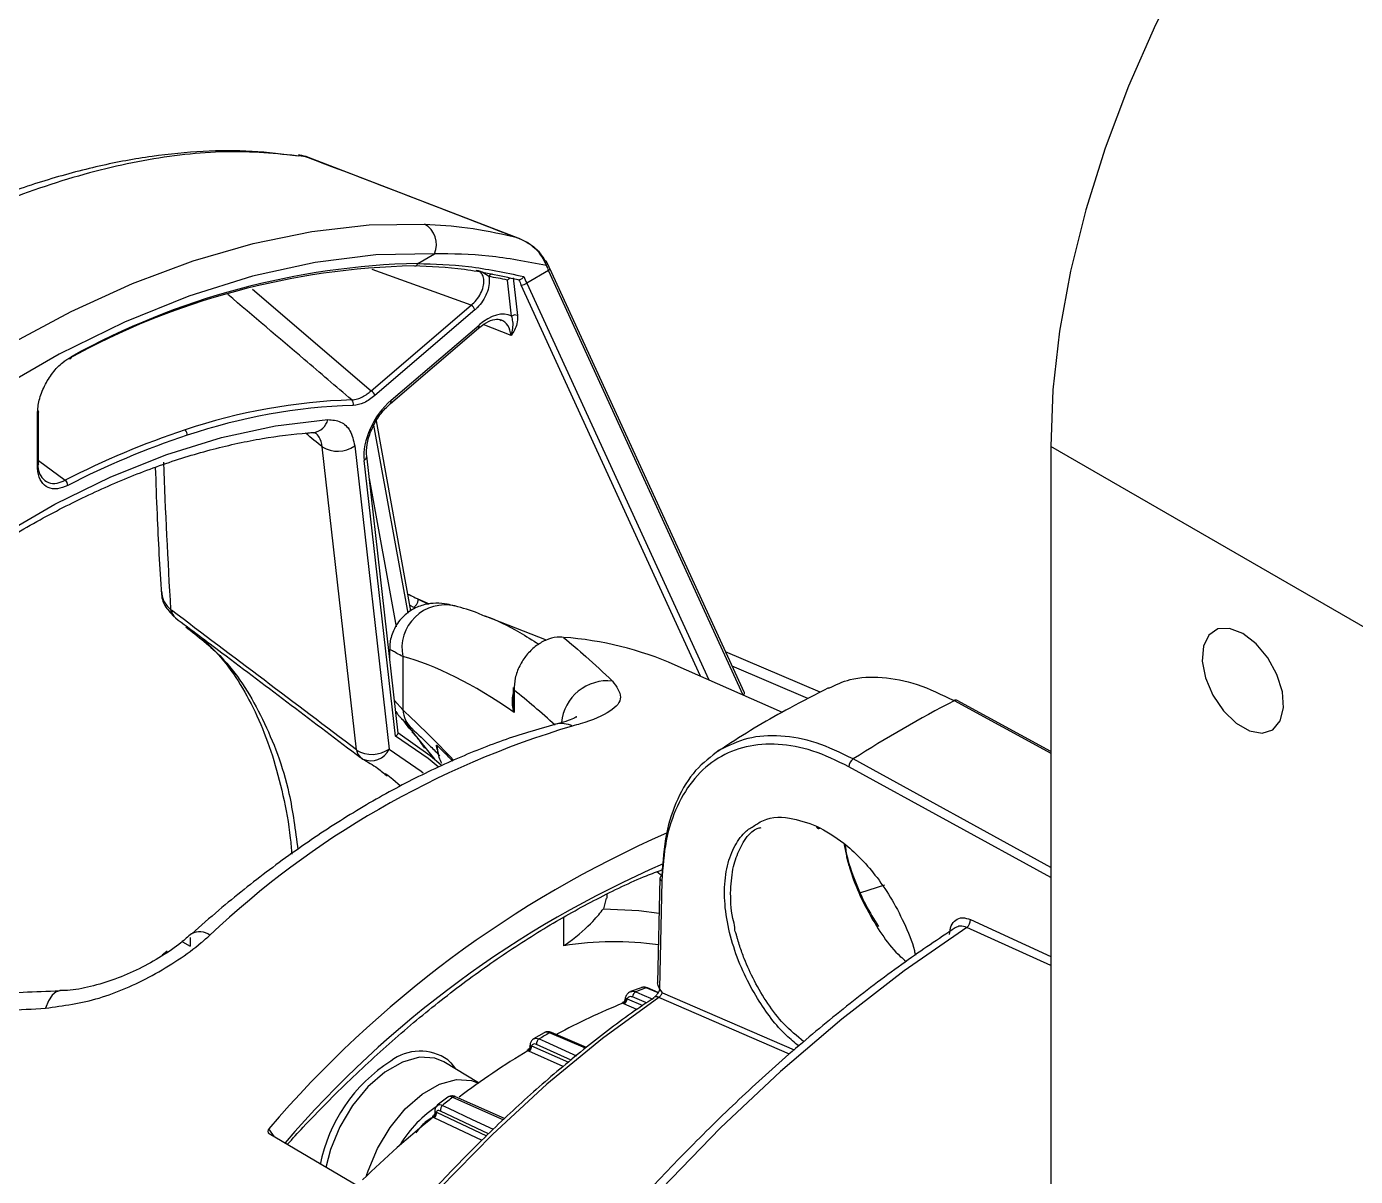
# Model space of a CAD drawing. Extents: x 7 to 113, y 1 to 87.
# Drawn here: x 11.957 to 15.013, y 72.787 to 75.433 of the extents above; entities that cross this region are included whole.
import ezdxf

# ---------------------------------------------------------------- set-up
doc = ezdxf.new("R2010")
doc.units = 0
doc.header["$MEASUREMENT"] = 0
doc.layers.add('OBJECT', color=7, linetype='CONTINUOUS')

msp = doc.modelspace()

# ---------------------------------------------------------------- linework, layer by layer
at = {"layer": 'OBJECT'}
for p, q in [((12.5852, 75.1369), (12.5826, 75.1373)), ((13.0875, 74.9458), (12.6053, 75.1312)), ((12.8566, 74.8875), (12.8955, 74.9099)), ((13.1525, 74.8829), (13.1508, 74.8877)), ((13.1548, 74.8878), (13.1529, 74.8921)), ((13.155, 74.8878), (13.155, 74.8879)), ((12.9797, 74.7916), (12.7517, 74.8735)), ((13.1576, 74.8715), (13.1074, 74.8425)), ((13.6054, 73.8948), (13.1576, 74.8715)), ((13.608, 73.8995), (13.1602, 74.8763)), ((12.4767, 74.8281), (12.7498, 74.5948)), ((13.0727, 74.7667), (13.0634, 74.8495)), ((13.0761, 74.8543), (13.0859, 74.7681)), ((13.0894, 74.8495), (13.0875, 74.8499)), ((13.5073, 73.9378), (13.0947, 74.8376)), ((13.1074, 74.8425), (13.5259, 73.9296)), ((12.7498, 74.5948), (12.9797, 74.7916)), ((12.9882, 74.7807), (12.7583, 74.5839)), ((12.7943, 74.5658), (12.9965, 74.739)), ((12.7954, 74.5728), (12.9977, 74.746)), ((12.9965, 74.739), (12.9964, 74.7388)), ((13.0713, 74.7215), (13.0069, 74.7468)), ((12.0531, 74.6683), (12.0429, 74.6617)), ((11.9818, 74.4223), (11.9818, 74.542)), ((11.9847, 74.4264), (11.9847, 74.5461)), ((12.8411, 74.0886), (12.7616, 74.5253)), ((12.8344, 74.0832), (12.7557, 74.5157)), ((12.7161, 73.7683), (12.6372, 74.4656)), ((12.7117, 74.4677), (12.7906, 73.7705)), ((15.1965, 73.9563), (14.3126, 74.4665)), ((14.3126, 74.4665), (14.3126, 67.5989)), ((11.9847, 74.4344), (12.046, 74.3887)), ((12.8054, 73.7999), (12.7335, 74.4346)), ((12.8114, 73.8073), (12.7392, 74.445)), ((12.7451, 74.3932), (12.8072, 74.0518)), ((12.2882, 74.0913), (12.2902, 74.0897)), ((12.8476, 74.0964), (12.839, 74.1004)), ((12.8574, 74.1154), (12.8813, 74.1037)), ((12.8837, 74.104), (12.8575, 74.1154)), ((13.153, 74.0212), (13.0119, 74.0765)), ((12.3233, 74.0516), (12.3276, 74.0479)), ((12.3251, 74.0528), (12.3506, 74.0336)), ((12.792, 73.9996), (12.792, 73.9792)), ((12.7909, 73.9874), (12.792, 73.9868)), ((12.8221, 73.9833), (12.8221, 73.8607)), ((13.7821, 73.9011), (13.5646, 73.9942)), ((13.6954, 73.8546), (13.4488, 73.9637)), ((13.7542, 73.8865), (13.5797, 73.9611)), ((13.0764, 73.9121), (13.0764, 73.8808)), ((12.803, 73.8822), (12.8221, 73.8607)), ((13.0754, 73.8913), (13.0764, 73.8909)), ((13.0782, 73.9062), (13.0782, 73.8547)), ((13.6051, 73.8946), (13.6054, 73.8948)), ((14.0905, 73.8818), (14.3126, 73.7608)), ((14.3126, 73.765), (14.0975, 73.8822)), ((12.8443, 73.8112), (12.8457, 73.8123)), ((12.8958, 73.7472), (12.8443, 73.8112)), ((12.7271, 73.7497), (12.7304, 73.7475)), ((14.3126, 73.475), (13.8485, 73.7299)), ((14.3126, 73.4982), (13.8583, 73.7478)), ((12.7877, 73.7094), (12.7821, 73.7136)), ((13.7747, 73.5905), (13.7817, 73.5887)), ((13.4182, 73.4791), (13.4069, 73.4881)), ((13.4138, 73.4731), (13.4084, 73.2329)), ((13.4181, 73.467), (13.4126, 73.2198)), ((13.9299, 73.4577), (13.8754, 73.4397)), ((13.2899, 73.4274), (13.2838, 73.403)), ((13.2921, 73.4273), (13.2921, 73.4364)), ((13.1925, 73.3179), (13.1925, 73.383)), ((14.3126, 73.2728), (14.1193, 73.36)), ((14.128, 73.3782), (14.3126, 73.2935)), ((12.3331, 73.3366), (12.3331, 73.3167)), ((12.2691, 73.2971), (12.2801, 73.306)), ((12.3154, 73.3269), (12.3331, 73.3167)), ((13.3704, 73.2214), (13.3463, 73.2124)), ((13.4094, 73.2095), (13.3817, 73.2208)), ((13.41, 73.2107), (13.3851, 73.2208)), ((13.4195, 73.21), (13.4126, 73.2198)), ((13.4195, 73.21), (13.7224, 73.0785)), ((13.331, 73.1844), (13.3284, 73.1856)), ((13.3609, 73.1716), (13.331, 73.1844)), ((13.3367, 73.1963), (13.3383, 73.1962)), ((13.3383, 73.1962), (13.3745, 73.1808)), ((13.3828, 73.1864), (13.3507, 73.2001)), ((13.7115, 73.0687), (13.411, 73.1992)), ((13.1476, 73.1178), (13.1233, 73.1038)), ((13.2428, 73.0823), (13.1598, 73.1175)), ((13.2448, 73.084), (13.1645, 73.1181)), ((13.1172, 73.088), (13.1186, 73.0878)), ((13.1186, 73.0878), (13.2036, 73.0498)), ((13.2099, 73.055), (13.1296, 73.0909)), ((13.1125, 73.0751), (13.11, 73.0765)), ((13.1915, 73.0398), (13.1125, 73.0751)), ((12.9965, 73.0024), (12.9166, 73.0508)), ((12.9255, 72.9696), (12.9016, 72.951)), ((13.0534, 72.9175), (12.9376, 72.9692)), ((13.0564, 72.9202), (12.9437, 72.9705)), ((12.8982, 72.9357), (12.8996, 72.9355)), ((12.8996, 72.9355), (13.0151, 72.8807)), ((13.0195, 72.8851), (12.9091, 72.9375)), ((12.8948, 72.9222), (12.8923, 72.9237)), ((13.0046, 72.8702), (12.8948, 72.9222)), ((12.5273, 72.8787), (12.5145, 72.8969)), ((12.5147, 72.8861), (12.8366, 72.6968))]:
    msp.add_line(p, q, dxfattribs=at)
at = {"layer": 'OBJECT', "flags": 128}
for points in [[(15.5062, 76.5339), (15.3961, 76.4644), (15.2869, 76.3838), (15.1796, 76.2927), (15.0751, 76.1919), (14.9742, 76.0823), (14.8779, 75.9647), (14.7869, 75.8403), (14.7021, 75.71), (14.6242, 75.5749), (14.5537, 75.4363), (14.4914, 75.2953), (14.4378, 75.1531), (14.3932, 75.011), (14.3582, 74.87), (14.333, 74.7315), (14.3177, 74.5966), (14.3126, 74.4665)], [(12.5993, 75.1332), (12.5857, 75.1369), (12.5852, 75.1369)], [(12.5993, 75.1332), (12.605, 75.1316), (12.6054, 75.1315)], [(10.9623, 73.8755), (11.0899, 74.0209), (11.2216, 74.1581), (11.3567, 74.2866), (11.4944, 74.4056), (11.6342, 74.5147), (11.7754, 74.6133), (11.9173, 74.7009), (12.0591, 74.7771), (12.2003, 74.8415), (12.3401, 74.8938), (12.4778, 74.9338), (12.6129, 74.9613), (12.7446, 74.9761), (12.8722, 74.9781)], [(12.8955, 74.9099), (12.7602, 74.9072), (12.6204, 74.89), (12.4768, 74.8584), (12.3304, 74.8125), (12.1818, 74.7527), (12.032, 74.6792), (11.8818, 74.5925), (11.732, 74.493), (11.5834, 74.3813), (11.437, 74.2581), (11.2935, 74.124), (11.1537, 73.9798), (11.0184, 73.8263)], [(13.1508, 74.8877), (13.1519, 74.8888), (13.1527, 74.8898), (13.1531, 74.8908), (13.1532, 74.8916), (13.153, 74.8922), (13.1529, 74.8923), (13.1523, 74.8928), (13.1514, 74.8932), (13.1502, 74.8933)], [(13.1525, 74.8829), (13.1537, 74.8841), (13.1545, 74.8852), (13.1551, 74.8862), (13.1552, 74.8872), (13.155, 74.8878)], [(13.1576, 74.8715), (13.1588, 74.8727), (13.1597, 74.8738), (13.1602, 74.8748), (13.1603, 74.8757), (13.1602, 74.8763)], [(12.0597, 74.673), (12.0595, 74.6716), (12.0591, 74.6703), (12.0585, 74.6693), (12.0577, 74.6685), (12.0567, 74.668), (12.0556, 74.6678), (12.0544, 74.6679), (12.0531, 74.6683)], [(11.2641, 73.7285), (11.3846, 73.8534), (11.5083, 73.9695), (11.6346, 74.0762), (11.7628, 74.1728), (11.8921, 74.2588), (12.0217, 74.3336), (12.151, 74.3969), (12.2792, 74.4483), (12.4055, 74.4875), (12.5293, 74.5142), (12.6497, 74.5283)], [(14.7546, 74.0363), (14.7242, 74.048), (14.697, 74.0467), (14.6761, 74.0325), (14.6638, 74.0071), (14.6612, 73.973), (14.6688, 73.9341), (14.6857, 73.8946), (14.71, 73.8587), (14.7392, 73.8302), (14.77, 73.8124), (14.7992, 73.8072), (14.8235, 73.815), (14.8404, 73.8351), (14.848, 73.8652), (14.8454, 73.9022), (14.833, 73.942), (14.8121, 73.9802), (14.785, 74.0128), (14.7546, 74.0363)], [(13.6054, 73.8948), (13.6066, 73.8959), (13.6075, 73.897), (13.608, 73.898), (13.6081, 73.899), (13.608, 73.8995)], [(12.8443, 73.8112), (12.837, 73.8184), (12.8337, 73.8224)], [(12.9038, 73.7292), (12.8807, 73.7488), (12.8054, 73.7999)], [(12.811, 73.8082), (12.8855, 73.756), (12.9103, 73.7343)], [(12.7906, 73.7705), (12.8645, 73.7199), (12.8693, 73.716)], [(12.8172, 73.6851), (12.7992, 73.7003), (12.7877, 73.7094)], [(13.774, 73.5934), (13.7742, 73.5918), (13.7747, 73.5903), (13.7755, 73.5892), (13.7765, 73.5884), (13.7776, 73.5879), (13.7789, 73.5878), (13.7803, 73.5881), (13.7815, 73.5886)], [(13.2838, 73.403), (13.365, 73.3993), (13.412, 73.3927)], [(14.1193, 73.36), (13.9752, 73.26), (13.8323, 73.1494), (13.6914, 73.0288), (13.5532, 72.8988), (13.4183, 72.7599), (13.2873, 72.6128), (13.1608, 72.4582), (13.0394, 72.2967), (12.9236, 72.1292), (12.8141, 71.9564), (12.7113, 71.7791), (12.6157, 71.5982), (12.5278, 71.4144), (12.4478, 71.2287), (12.3763, 71.0419), (12.3136, 70.8548), (12.2599, 70.6684)], [(12.0333, 73.2139), (12.0249, 73.2118), (12.0155, 73.2042), (12.0072, 73.1915), (12.0006, 73.1743)], [(13.3581, 73.212), (13.3723, 73.2059), (13.3977, 73.1951)], [(13.411, 73.1992), (13.2814, 73.1048), (13.1536, 72.9995), (13.0283, 72.8841), (12.9064, 72.7593), (12.7887, 72.6258), (12.6758, 72.4846), (12.5685, 72.3365), (12.4675, 72.1824), (12.3734, 72.0233), (12.2868, 71.8603), (12.2083, 71.6943), (12.1384, 71.5264), (12.0774, 71.3577)], [(13.3991, 73.1979), (13.4004, 73.1992), (13.4007, 73.1994)], [(13.1358, 73.1037), (13.1497, 73.0975), (13.2052, 73.0727), (13.222, 73.0651)], [(12.9166, 73.0508), (12.896, 73.0595), (12.8607, 73.0615), (12.8216, 73.0505), (12.7813, 73.0272), (12.7422, 72.9931), (12.7068, 72.9502), (12.6774, 72.9014), (12.6558, 72.8496), (12.645, 72.8077)], [(12.9257, 73.0555), (12.9328, 73.0486), (12.9432, 73.0347)], [(12.7391, 72.7896), (12.7425, 72.8003), (12.7639, 72.8517), (12.793, 72.9001), (12.8281, 72.9426), (12.8668, 72.9764), (12.9068, 72.9995), (12.9455, 73.0103), (12.9805, 73.0083), (12.9965, 73.0022)], [(12.9139, 72.9508), (12.9275, 72.9443), (12.9818, 72.9186), (13.0301, 72.8957)]]:
    msp.add_lwpolyline(points, dxfattribs=at)
at = {"layer": 'OBJECT'}
for centre, radius, start, end in [((12.5694, 75.0382), 0.1, 68.9758, 80.8942), ((12.8461, 74.9312), 0.0537, 336.7069, 60.929), ((12.8936, 73.1621), 1.7258, 91.2288, 118.8946), ((12.8487, 74.8897), 0.00822, 280.7675, 344.4487), ((12.8841, 73.1627), 1.7197, 91.2288, 118.8946), ((13.0282, 74.8548), 0.00833, 85.0642, 162.4965), ((12.8541, 73.823), 1.0476, 78.4788, 80.8746), ((13.0938, 74.8588), 0.0212, 272.6274, 309.8082), ((12.9691, 74.7746), 0.02, 17.6749, 58.0304), ((13.0807, 74.7549), 0.0142, 68.4088, 123.932), ((12.9914, 74.7434), 0.00679, 319.2117, 22.4305), ((12.7392, 74.5778), 0.02, 17.6738, 58.0321), ((12.7482, 73.2349), 1.3395, 91.8512, 108.5667), ((12.7511, 73.2276), 1.3341, 91.8511, 108.5667), ((12.6971, 74.565), 0.0117, 340.1862, 47.9591), ((12.7891, 74.5702), 0.00679, 319.2128, 22.4305), ((11.98, 74.5465), 0.0048, 292.8098, 355.8641), ((11.9802, 74.5458), 0.00454, 4.1063, 53.2064), ((12.6126, 74.5366), 0.038, 277.7306, 347.5165), ((12.908, 72.7257), 1.8731, 108.2418, 117.3988), ((12.9103, 72.7205), 1.8655, 108.2418, 117.3987), ((12.3131, 74.4943), 0.0134, 351.2578, 50.4777), ((12.6728, 74.5235), 0.068, 238.4027, 304.9005), ((12.7276, 74.4446), 0.0116, 300.2667, 1.2763), ((11.98, 74.4268), 0.0048, 292.8098, 355.8641), ((12.0369, 74.3768), 0.0149, 359.7406, 52.4279), ((12.3074, 74.0905), 0.0192, 177.6052, 234.3439), ((12.9198, 74.0026), 0.0995, 77.2259, 191.1874), ((12.3147, 74.0914), 0.0245, 183.9929, 231.1595), ((13.1338, 73.2429), 0.7867, 66.3926, 85.7573), ((13.0875, 73.9122), 0.0111, 180.7189, 213.2457), ((13.2933, 73.8207), 0.1068, 84.0345, 174.1139), ((15.5086, 71.1571), 3.0716, 117.4955, 122.4992), ((14.0944, 73.8757), 0.00729, 64.6914, 122.2825), ((12.8891, 73.8667), 0.0673, 185.1402, 227.0099), ((13.8029, 71.8376), 2.0717, 106.5663, 133.4284), ((13.1877, 73.773), 0.056, 64.1468, 103.6635), ((12.7518, 73.8262), 0.068, 238.4024, 304.9006), ((12.7404, 73.7699), 0.0243, 183.7022, 231.0702), ((12.7489, 73.7894), 0.0458, 246.1666, 335.6315), ((12.7553, 73.7909), 0.05, 232.8867, 240.2141), ((13.8712, 73.729), 0.0228, 124.6081, 177.8076), ((14.4504, 71.2482), 2.5428, 113.6876, 139.582), ((14.38, 71.297), 2.4084, 113.4599, 139.3847), ((13.421, 73.4722), 0.00726, 112.7886, 172.8532), ((13.421, 73.4737), 0.00727, 184.3767, 246.6325), ((14.1068, 73.3772), 0.0213, 306.1981, 2.7896), ((12.3553, 73.3119), 0.0382, 52.308, 119.4788), ((13.3074, 72.6144), 0.7128, 81.6947, 99.2729), ((13.3642, 73.2), 0.0135, 117.0698, 179.6122), ((13.8199, 72.012), 1.2858, 109.9273, 111.0513), ((13.3835, 73.2166), 0.00453, 69.1797, 112.6329), ((13.8676, 71.8385), 1.451, 111.8106, 118.4504), ((13.3243, 73.1974), 0.0124, 289.3926, 355.1777), ((13.3248, 73.1963), 0.0135, 297.5591, 359.5292), ((13.4057, 73.19), 0.0106, 59.9235, 118.1553), ((14.0018, 71.6314), 1.7081, 119.5327, 120.462), ((13.1627, 73.1132), 0.0052, 69.7273, 123.9414), ((13.1045, 73.0879), 0.0127, 295.7888, 0.4195), ((13.1048, 73.0867), 0.0139, 303.6942, 4.919), ((13.1434, 73.0921), 0.0138, 123.2515, 184.9608), ((12.9941, 72.7419), 0.3692, 122.7277, 168.6612), ((12.8621, 72.9652), 0.1104, 54.8274, 127.7301), ((14.0855, 71.4583), 1.8894, 121.0824, 126.8614), ((14.2543, 71.2587), 2.1587, 127.5886, 128.3843), ((12.9417, 72.9648), 0.00602, 71.0174, 133.2386), ((13.057, 72.7145), 0.2815, 123.0367, 148.8153), ((12.8859, 72.9343), 0.0124, 301.0844, 6.7165), ((12.8863, 72.9328), 0.0135, 308.7508, 11.5088), ((12.9223, 72.9402), 0.0135, 128.3306, 191.5155), ((14.3608, 71.1039), 2.3383, 128.9012, 134.226)]:
    msp.add_arc(centre, radius, start, end, dxfattribs=at)
for centre, major_axis, ratio, start_param, end_param in [((13.4574, 74.8261), (-0.3405, 0.3766), 0.56047, 1.027063, 1.06296), ((13.5076, 74.8551), (-0.3405, 0.3766), 0.56047, 1.035912, 1.06296), ((13.4513, 74.8206), (-0.3456, 0.3853), 0.561109, 1.037481, 1.065091), ((13.0164, 74.6654), (0.0584, 0.1002), 0.573148, 0.034766, 1.024558), ((13.0023, 74.6736), (0.0512, 0.0814), 0.576972, 5.647922, 6.392711), ((12.8148, 74.4928), (0.0584, 0.0996), 0.577768, 1.031955, 2.484686), ((-10.3161, 90.4908), (32.2584, -24.4969), 0.038203, 0.80853, 0.810221), ((23.0719, 65.2664), (-8.6282, 14.9683), 0.435073, 0.689274, 0.716294), ((12.8585, 72.943), (8.4025, -6.3995), 0.05409, 1.628901, 1.679598), ((14.423, 70.2954), (-1.8008, 3.6781), 0.229586, 5.893384, 6.086386), ((14.2558, 70.5606), (-1.714, 3.5313), 0.23222, 5.765074, 5.827045), ((13.5476, 71.6838), (-1.1587, 2.3666), 0.229586, 5.646817, 5.753647)]:
    msp.add_ellipse(centre, major_axis=major_axis, ratio=ratio, start_param=start_param, end_param=end_param, dxfattribs=at)
for points, knots in [([(12.5822, 75.1345), (12.5469, 75.1389), (12.4757, 75.1477), (12.363, 75.1469), (12.2458, 75.1357), (12.1244, 75.1132), (11.9995, 75.0797), (11.8721, 75.0356), (11.7427, 74.9812), (11.6121, 74.917), (11.4808, 74.8435), (11.3494, 74.7615), (11.2183, 74.671), (11.0874, 74.5723), (10.9565, 74.4652), (10.8263, 74.3499), (10.6973, 74.2268), (10.5707, 74.0962), (10.4659, 73.9814), (10.4052, 73.9083), (10.3842, 73.883)], [0, 0, 0, 0, 0.0558766, 0.1127093, 0.1701153, 0.2279098, 0.285866, 0.3437136, 0.4013042, 0.4585491, 0.5154159, 0.5718227, 0.6276027, 0.6836324, 0.7400403, 0.796843, 0.8540316, 0.9115723, 0.9694096, 1, 1, 1, 1]), ([(12.5993, 75.1332), (12.5423, 75.1391), (12.428, 75.151), (12.2392, 75.1305), (12.0398, 75.0825), (11.8301, 75.0038), (11.6133, 74.8973), (11.3927, 74.7647), (11.1711, 74.6072), (10.9517, 74.4279), (10.7512, 74.2414), (10.5708, 74.0551), (10.4654, 73.9323), (10.4127, 73.8708)], [0, 0, 0, 0, 0.0947289, 0.1897538, 0.2844742, 0.3792526, 0.4743386, 0.5691143, 0.6628629, 0.7569108, 0.8506657, 0.9253324, 1, 1, 1, 1]), ([(13.0759, 74.9499), (13.0338, 74.9661), (12.8749, 75.0273), (12.7161, 75.0883), (12.5993, 75.1332)], [0, 0, 0, 0, 0.2652137, 1, 1, 1, 1]), ([(12.8722, 74.9781), (12.9047, 74.9762), (12.9699, 74.9723), (13.0405, 74.9574), (13.0759, 74.9499)], [0, 0, 0, 0, 0.498142, 1, 1, 1, 1]), ([(13.1508, 74.8877), (13.1471, 74.895), (13.138, 74.9132), (13.1143, 74.9328), (13.0928, 74.9439), (13.0808, 74.9483), (13.0772, 74.9495), (13.076, 74.9499), (13.0759, 74.9499)], [0, 0, 0, 0, 0.246968, 0.616294, 0.888223, 0.963535, 0.996187, 1, 1, 1, 1]), ([(13.0759, 74.9499), (13.076, 74.9499), (13.0772, 74.9495), (13.0855, 74.947), (13.1065, 74.9384), (13.1332, 74.9208), (13.1453, 74.9011), (13.1502, 74.8933)], [0, 0, 0, 0, 0.00401, 0.038978, 0.268225, 0.708727, 1, 1, 1, 1]), ([(12.8566, 74.8875), (12.8949, 74.8864), (12.9721, 74.8843), (13.0576, 74.8666), (13.1006, 74.8577)], [0, 0, 0, 0, 0.497109, 1, 1, 1, 1]), ([(13.1525, 74.8829), (13.1077, 74.8915), (13.0176, 74.9088), (12.9364, 74.9096), (12.8955, 74.9099)], [0, 0, 0, 0, 0.496567, 1, 1, 1, 1]), ([(13.1602, 74.8763), (13.1597, 74.8773), (13.158, 74.8811), (13.1563, 74.8849), (13.155, 74.8878)], [0, 0, 0, 0, 0.2500449, 1, 1, 1, 1]), ([(13.0875, 74.8499), (13.0457, 74.8591), (12.9614, 74.8775), (12.8854, 74.8805), (12.8472, 74.882)], [0, 0, 0, 0, 0.496651, 1, 1, 1, 1]), ([(12.9797, 74.7916), (12.9838, 74.7954), (12.9921, 74.803), (13.0018, 74.8184), (13.0078, 74.8342), (13.0093, 74.8488), (13.0072, 74.8602), (13.0031, 74.8646), (13.0013, 74.8664)], [0, 0, 0, 0, 0.180331, 0.360798, 0.535825, 0.705538, 0.871728, 1, 1, 1, 1]), ([(13.0203, 74.8573), (13.0205, 74.856), (13.0216, 74.8499), (13.0211, 74.8371), (13.0158, 74.8187), (13.0063, 74.8007), (12.9963, 74.7881), (12.9899, 74.7823), (12.9882, 74.7807)], [0, 0, 0, 0, 0.0587941, 0.27106, 0.4830242, 0.6972826, 0.9157434, 1, 1, 1, 1]), ([(13.0203, 74.8573), (13.0167, 74.86), (13.0089, 74.8661), (12.9977, 74.8705), (12.9913, 74.8718), (12.9912, 74.8718)], [0, 0, 0, 0, 0.450157, 0.993539, 1, 1, 1, 1]), ([(13.1006, 74.8577), (13.1006, 74.8576), (13.1002, 74.857), (13.0991, 74.8553), (13.0971, 74.853), (13.0945, 74.851), (13.0918, 74.8497), (13.0902, 74.8496), (13.0894, 74.8495)], [0, 0, 0, 0, 0.009429, 0.151969, 0.380856, 0.592582, 0.796142, 1, 1, 1, 1]), ([(13.0634, 74.8495), (13.0634, 74.8495), (13.0638, 74.85), (13.065, 74.8513), (13.0667, 74.8528), (13.0682, 74.8534), (13.0686, 74.8536)], [0, 0, 0, 0, 0.021461, 0.267635, 0.810215, 1, 1, 1, 1]), ([(12.7049, 74.5737), (12.6684, 74.6048), (12.5736, 74.6856), (12.4786, 74.7663), (12.4201, 74.816)], [0, 0, 0, 0, 0.384823, 1, 1, 1, 1]), ([(13.0859, 74.7681), (13.0859, 74.7614), (13.0858, 74.7426), (13.0769, 74.7297), (13.0714, 74.7216), (13.0713, 74.7215)], [0, 0, 0, 0, 0.353135, 0.995337, 1, 1, 1, 1]), ([(13.0713, 74.7215), (13.0713, 74.7216), (13.0747, 74.7328), (13.0778, 74.7466), (13.0738, 74.7624), (13.0727, 74.7667)], [0, 0, 0, 0, 0.005123, 0.735145, 1, 1, 1, 1]), ([(12.9965, 74.739), (13.0005, 74.7421), (13.0119, 74.7512), (13.0301, 74.759), (13.0431, 74.7601), (13.0472, 74.7574), (13.0484, 74.7567)], [0, 0, 0, 0, 0.181201, 0.526525, 0.867966, 1, 1, 1, 1]), ([(11.9818, 74.542), (11.9826, 74.5523), (11.9843, 74.5727), (11.9972, 74.6061), (12.0162, 74.6365), (12.0382, 74.66), (12.0531, 74.669), (12.0597, 74.673)], [0, 0, 0, 0, 0.209995, 0.420029, 0.629032, 0.83643, 1, 1, 1, 1]), ([(12.7049, 74.5737), (12.7092, 74.5742), (12.7206, 74.5755), (12.7364, 74.5837), (12.7468, 74.5923), (12.7498, 74.5948)], [0, 0, 0, 0, 0.305588, 0.797658, 1, 1, 1, 1]), ([(12.7583, 74.5839), (12.7498, 74.5775), (12.7326, 74.5646), (12.7163, 74.5622), (12.7081, 74.561)], [0, 0, 0, 0, 0.49412, 1, 1, 1, 1]), ([(12.7392, 74.445), (12.7389, 74.449), (12.7382, 74.461), (12.7425, 74.4862), (12.7552, 74.5174), (12.7734, 74.5458), (12.7877, 74.5595), (12.7943, 74.5658)], [0, 0, 0, 0, 0.115041, 0.339659, 0.568412, 0.799962, 1, 1, 1, 1]), ([(12.6497, 74.5283), (12.66, 74.5275), (12.6807, 74.5259), (12.7033, 74.5045), (12.7088, 74.4802), (12.7117, 74.4677)], [0, 0, 0, 0, 0.327443, 0.654939, 1, 1, 1, 1]), ([(11.2656, 73.715), (11.2851, 73.736), (11.3417, 73.7967), (11.4378, 73.8915), (11.5544, 73.9964), (11.6729, 74.0925), (11.7926, 74.1793), (11.9128, 74.2565), (12.033, 74.3237), (12.1524, 74.3806), (12.2705, 74.4268), (12.3865, 74.4622), (12.4981, 74.4862), (12.5744, 74.4958), (12.6131, 74.4985), (12.6176, 74.4989)], [0, 0, 0, 0, 0.045331, 0.13164, 0.217929, 0.30418, 0.390392, 0.476564, 0.562701, 0.648813, 0.734917, 0.821034, 0.907206, 0.989198, 1, 1, 1, 1]), ([(12.6166, 74.4983), (12.6178, 74.4985), (12.6228, 74.4993), (12.6206, 74.4992), (12.6214, 74.4983), (12.6216, 74.4981)], [0, 0, 0, 0, 0.208114, 0.83936, 1, 1, 1, 1]), ([(12.6372, 74.4656), (12.6355, 74.4738), (12.6326, 74.4877), (12.6243, 74.4946), (12.6209, 74.4974)], [0, 0, 0, 0, 0.593675, 1, 1, 1, 1]), ([(12.0519, 74.3768), (12.0436, 74.3735), (12.0271, 74.3669), (12.0058, 74.3706), (11.99, 74.3842), (11.9827, 74.4033), (11.982, 74.4175), (11.9818, 74.4223)], [0, 0, 0, 0, 0.22061, 0.441204, 0.6623, 0.88484, 1, 1, 1, 1]), ([(11.9827, 74.4231), (11.983, 74.4203), (11.9839, 74.409), (11.9913, 74.3937), (12.0065, 74.3822), (12.0258, 74.3802), (12.0397, 74.386), (12.046, 74.3887)], [0, 0, 0, 0, 0.079837, 0.320157, 0.560151, 0.797985, 1, 1, 1, 1]), ([(12.253, 74.4183), (12.2542, 74.3826), (12.2574, 74.2865), (12.2632, 74.1882), (12.2669, 74.1263)], [0, 0, 0, 0, 0.370912, 1, 1, 1, 1]), ([(12.267, 74.1337), (12.268, 74.1262), (12.27, 74.1102), (12.2819, 74.0979), (12.2882, 74.0913)], [0, 0, 0, 0, 0.4693058, 1, 1, 1, 1]), ([(12.2675, 74.1333), (12.2674, 74.1308), (12.2667, 74.1181), (12.2755, 74.0961), (12.2895, 74.0822), (12.2963, 74.0754)], [0, 0, 0, 0, 0.115697, 0.568717, 1, 1, 1, 1]), ([(12.8341, 74.1271), (12.8351, 74.1266), (12.8407, 74.1238), (12.8477, 74.1203), (12.8545, 74.1169), (12.8567, 74.1158), (12.8575, 74.1154)], [0, 0, 0, 0, 0.123358, 0.71908, 0.89889, 1, 1, 1, 1]), ([(12.9415, 74.0995), (12.936, 74.101), (12.9237, 74.1042), (12.9018, 74.1068), (12.873, 74.104), (12.8436, 74.0928), (12.8161, 74.0707), (12.7982, 74.0409), (12.7917, 74.0148), (12.7924, 74.0027), (12.7926, 73.9997)], [0, 0, 0, 0, 0.133676, 0.296524, 0.422018, 0.551995, 0.686146, 0.83398, 0.958067, 1, 1, 1, 1]), ([(12.8574, 74.1154), (12.8574, 74.1147), (12.8573, 74.1132), (12.8568, 74.1106), (12.8558, 74.1077), (12.8545, 74.1047), (12.8528, 74.1018), (12.851, 74.0995), (12.8493, 74.0976), (12.8482, 74.0968), (12.8476, 74.0964)], [0, 0, 0, 0, 0.11338, 0.236156, 0.36611, 0.499961, 0.633817, 0.763788, 0.886588, 1, 1, 1, 1]), ([(13.0101, 74.0765), (13.0054, 74.0785), (12.983, 74.0885), (12.96, 74.0948), (12.9418, 74.0997)], [0, 0, 0, 0, 0.207663, 1, 1, 1, 1]), ([(12.2993, 74.0723), (12.3348, 74.0456), (12.4767, 73.9388), (12.6186, 73.8315), (12.7251, 73.751)], [0, 0, 0, 0, 0.24983, 1, 1, 1, 1]), ([(13.0105, 74.077), (13.011, 74.0768), (13.0372, 74.0683), (13.0788, 74.0474), (13.1207, 74.0208), (13.1355, 74.0114)], [0, 0, 0, 0, 0.013044, 0.650864, 1, 1, 1, 1]), ([(12.3276, 74.0479), (12.3565, 74.0253), (12.4249, 73.9722), (12.5027, 73.8433), (12.5605, 73.6963), (12.5752, 73.5833), (12.581, 73.5391)], [0, 0, 0, 0, 0.2173288, 0.5132997, 0.809749, 1, 1, 1, 1]), ([(12.3587, 74.0276), (12.3762, 74.0104), (12.4104, 73.9767), (12.4544, 73.9122), (12.4922, 73.839), (12.5234, 73.7566), (12.5473, 73.6652), (12.5618, 73.5892), (12.5658, 73.5412), (12.5668, 73.529)], [0, 0, 0, 0, 0.166123, 0.326122, 0.483799, 0.639883, 0.794521, 0.947505, 1, 1, 1, 1]), ([(12.8221, 73.9833), (12.8128, 73.9884), (12.7948, 73.9984), (12.7933, 73.9993), (12.7926, 73.9997)], [0, 0, 0, 0, 0.511811, 1, 1, 1, 1]), ([(13.192, 74.0274), (13.1871, 74.0277), (13.1739, 74.0285), (13.1514, 74.0223), (13.1271, 74.0076), (13.1063, 73.9872), (13.09, 73.9619), (13.0794, 73.9335), (13.0786, 73.9152), (13.0782, 73.9062)], [0, 0, 0, 0, 0.099425, 0.265865, 0.416098, 0.557611, 0.700775, 0.851618, 1, 1, 1, 1]), ([(13.192, 74.0274), (13.2092, 74.0129), (13.2464, 73.9815), (13.284, 73.946), (13.3044, 73.9269)], [0, 0, 0, 0, 0.460735, 1, 1, 1, 1]), ([(13.3044, 73.9269), (13.3136, 73.9143), (13.3323, 73.889), (13.3041, 73.8565), (13.2555, 73.8351), (13.2184, 73.825), (13.2121, 73.8233)], [0, 0, 0, 0, 0.304165, 0.612213, 0.935018, 1, 1, 1, 1]), ([(13.8012, 73.9111), (13.7715, 73.8958), (13.6931, 73.8556), (13.6083, 73.806), (13.5538, 73.7695), (13.5468, 73.7648)], [0, 0, 0, 0, 0.346046, 0.915436, 1, 1, 1, 1]), ([(13.8015, 73.9103), (13.8177, 73.918), (13.8545, 73.9355), (13.9241, 73.9379), (14.0049, 73.9231), (14.062, 73.8956), (14.0905, 73.8818)], [0, 0, 0, 0, 0.206837, 0.470587, 0.734957, 1, 1, 1, 1]), ([(13.0782, 73.8547), (13.0782, 73.8548), (13.0755, 73.8657), (13.0725, 73.8827), (13.0768, 73.8988), (13.0782, 73.9041)], [0, 0, 0, 0, 0.008433, 0.671732, 1, 1, 1, 1]), ([(13.077, 73.8808), (13.077, 73.8722), (13.077, 73.8634), (13.0782, 73.8548), (13.0782, 73.8547)], [0, 0, 0, 0, 0.982488, 1, 1, 1, 1]), ([(12.8058, 73.8572), (12.8059, 73.857), (12.807, 73.8551), (12.809, 73.8525), (12.8109, 73.8501), (12.8123, 73.8484), (12.814, 73.8464), (12.817, 73.8432), (12.8242, 73.8358), (12.834, 73.8261), (12.844, 73.8172), (12.8456, 73.8157)], [0, 0, 0, 0, 0.003444, 0.039099, 0.06077, 0.085682, 0.129191, 0.243871, 0.564344, 0.926799, 1, 1, 1, 1]), ([(13.1745, 73.8274), (13.1536, 73.8216), (13.0934, 73.8051), (12.993, 73.7692), (12.8733, 73.7162), (12.7534, 73.6524), (12.6338, 73.5783), (12.5154, 73.4943), (12.4164, 73.4156), (12.3575, 73.3637), (12.3368, 73.3455)], [0, 0, 0, 0, 0.075265, 0.216237, 0.357453, 0.498908, 0.640452, 0.781965, 0.923398, 1, 1, 1, 1]), ([(12.817, 73.8432), (12.8174, 73.8428), (12.819, 73.841), (12.8241, 73.8351), (12.8309, 73.8257), (12.8335, 73.8222)], [0, 0, 0, 0, 0.16253, 0.680797, 1, 1, 1, 1]), ([(12.8225, 73.8386), (12.8233, 73.8377), (12.8251, 73.8358), (12.8353, 73.8234), (12.8426, 73.8136), (12.8443, 73.8112)], [0, 0, 0, 0, 0.409876, 0.860661, 1, 1, 1, 1]), ([(12.8432, 73.8175), (12.8575, 73.8044), (12.8788, 73.7848), (12.9006, 73.7622), (12.9077, 73.7547)], [0, 0, 0, 0, 0.672182, 1, 1, 1, 1]), ([(13.2218, 73.8442), (13.222, 73.8444), (13.2231, 73.8454), (13.2153, 73.8406), (13.1999, 73.8345), (13.1824, 73.8297), (13.1739, 73.8274)], [0, 0, 0, 0, 0.0778813, 0.3741607, 0.6977863, 1, 1, 1, 1]), ([(12.8054, 73.7999), (12.8054, 73.7999), (12.8061, 73.8003), (12.8081, 73.8017), (12.8105, 73.8041), (12.8116, 73.8065), (12.8113, 73.8071), (12.8113, 73.8072)], [0, 0, 0, 0, 0.014159, 0.154798, 0.523858, 0.884332, 1, 1, 1, 1]), ([(12.8431, 73.8104), (12.8459, 73.8074), (12.8565, 73.7959), (12.8657, 73.7822), (12.8724, 73.7722)], [0, 0, 0, 0, 0.26812, 1, 1, 1, 1]), ([(13.8583, 73.7478), (13.8297, 73.7615), (13.7727, 73.7891), (13.6906, 73.8035), (13.6143, 73.7991), (13.5716, 73.7781), (13.5503, 73.7677)], [0, 0, 0, 0, 0.250909, 0.50118, 0.750864, 1, 1, 1, 1]), ([(12.8999, 73.7792), (12.8999, 73.7792), (12.8999, 73.7793), (12.9, 73.7795), (12.9001, 73.7796), (12.9004, 73.7794), (12.9005, 73.7794)], [0, 0, 0, 0, 0.054644, 0.112781, 0.553294, 1, 1, 1, 1]), ([(12.9022, 73.7685), (12.9018, 73.7693), (12.9005, 73.7724), (12.9002, 73.7764), (12.8999, 73.7792)], [0, 0, 0, 0, 0.277346, 1, 1, 1, 1]), ([(12.9005, 73.7794), (12.9006, 73.7792), (12.9009, 73.778), (12.9014, 73.7746), (12.9022, 73.7675), (12.9035, 73.7597), (12.906, 73.7484), (12.9092, 73.7424), (12.9116, 73.738)], [0, 0, 0, 0, 0.01223, 0.072977, 0.195886, 0.441708, 0.592495, 1, 1, 1, 1]), ([(12.9374, 73.7429), (12.9256, 73.7547), (12.9133, 73.767), (12.901, 73.7788), (12.9005, 73.7794)], [0, 0, 0, 0, 0.956789, 1, 1, 1, 1]), ([(13.8485, 73.7299), (13.8205, 73.7433), (13.7649, 73.7702), (13.6847, 73.7845), (13.6108, 73.7791), (13.5457, 73.7524), (13.4919, 73.7061), (13.4516, 73.6414), (13.4249, 73.5618), (13.4204, 73.4986), (13.4181, 73.467)], [0, 0, 0, 0, 0.125719, 0.250525, 0.375694, 0.500217, 0.625479, 0.750016, 0.875168, 1, 1, 1, 1]), ([(13.5503, 73.7677), (13.5312, 73.7534), (13.4929, 73.7246), (13.4527, 73.6579), (13.4251, 73.5767), (13.4205, 73.512), (13.4182, 73.4789)], [0, 0, 0, 0, 0.248815, 0.499815, 0.744359, 1, 1, 1, 1]), ([(12.7304, 73.7475), (12.7419, 73.7408), (12.7616, 73.7294), (12.7792, 73.7146), (12.7866, 73.7084)], [0, 0, 0, 0, 0.584067, 1, 1, 1, 1]), ([(13.6337, 73.5958), (13.6372, 73.5982), (13.6586, 73.6132), (13.7065, 73.6177), (13.7531, 73.6009), (13.774, 73.5934)], [0, 0, 0, 0, 0.095907, 0.595165, 1, 1, 1, 1]), ([(13.733, 73.0875), (13.7235, 73.0951), (13.6884, 73.1232), (13.645, 73.1826), (13.6061, 73.2534), (13.5814, 73.3162), (13.5654, 73.3819), (13.5604, 73.4458), (13.5671, 73.5032), (13.585, 73.5493), (13.6076, 73.5807), (13.6265, 73.5916), (13.6337, 73.5958)], [0, 0, 0, 0, 0.060388, 0.222235, 0.31511, 0.414699, 0.519327, 0.62667, 0.734011, 0.838635, 0.938219, 1, 1, 1, 1]), ([(13.5765, 73.4469), (13.5779, 73.4653), (13.5806, 73.5001), (13.6002, 73.549), (13.6209, 73.5835), (13.6434, 73.5894), (13.6463, 73.5901)], [0, 0, 0, 0, 0.278665, 0.528353, 0.93933, 1, 1, 1, 1]), ([(13.774, 73.5934), (13.7951, 73.5815), (13.842, 73.5551), (13.9003, 73.4943), (13.9454, 73.4296), (13.976, 73.3707), (13.9952, 73.3247), (14.0005, 73.3), (14.0013, 73.2966)], [0, 0, 0, 0, 0.218372, 0.485669, 0.638191, 0.801211, 0.972069, 1, 1, 1, 1]), ([(13.837, 73.5536), (13.8387, 73.544), (13.841, 73.5306), (13.8451, 73.5139), (13.8475, 73.5051), (13.8545, 73.4811), (13.8687, 73.4423), (13.9051, 73.3717), (13.9429, 73.313), (13.9754, 73.2857), (13.9799, 73.282)], [0, 0, 0, 0, 0.102258, 0.143548, 0.174122, 0.193981, 0.39291, 0.567377, 0.939761, 1, 1, 1, 1]), ([(13.8395, 73.5515), (13.8402, 73.5463), (13.8431, 73.5211), (13.8591, 73.4733), (13.8843, 73.4141), (13.9065, 73.3785), (13.9167, 73.3621)], [0, 0, 0, 0, 0.085813, 0.415611, 0.729911, 1, 1, 1, 1]), ([(12.5571, 72.8612), (12.569, 72.8743), (12.616, 72.9259), (12.7007, 73.0109), (12.8115, 73.1125), (12.9245, 73.2054), (13.0389, 73.2891), (13.1539, 73.3633), (13.2688, 73.4267), (13.3577, 73.47), (13.4075, 73.4885), (13.4197, 73.493)], [0, 0, 0, 0, 0.044296, 0.174867, 0.305426, 0.435946, 0.566424, 0.69686, 0.827259, 0.957633, 1, 1, 1, 1]), ([(13.7448, 73.0972), (13.7289, 73.1102), (13.6853, 73.1461), (13.6391, 73.2179), (13.6102, 73.2805), (13.5987, 73.3125), (13.5934, 73.3297), (13.5909, 73.3386), (13.5897, 73.3431), (13.5891, 73.3454), (13.5888, 73.3465), (13.5887, 73.3471), (13.5886, 73.3474), (13.5886, 73.3475), (13.5886, 73.3476), (13.5886, 73.3477), (13.5886, 73.3477), (13.5886, 73.3477), (13.5886, 73.3477), (13.5886, 73.3477), (13.5886, 73.3477), (13.5886, 73.3477), (13.5853, 73.3513), (13.5868, 73.363), (13.5761, 73.3965), (13.5763, 73.425), (13.5765, 73.4469)], [0, 0, 0, 0, 0.162607, 0.44779, 0.581397, 0.655321, 0.69406, 0.713872, 0.723889, 0.728925, 0.73145, 0.732714, 0.733346, 0.733662, 0.733821, 0.7339, 0.73394, 0.73396, 0.733969, 0.733974, 0.733977, 0.733978, 0.73398, 0.764828, 0.819513, 1, 1, 1, 1]), ([(13.1925, 73.3179), (13.1927, 73.3181), (13.1967, 73.3208), (13.2232, 73.3392), (13.2607, 73.3736), (13.2768, 73.394), (13.2838, 73.403)], [0, 0, 0, 0, 0.004006, 0.088611, 0.601869, 1, 1, 1, 1]), ([(14.0928, 73.3591), (14.0544, 73.3334), (13.9733, 73.2791), (13.8508, 73.1862), (13.7257, 73.083), (13.6029, 72.9724), (13.4829, 72.8553), (13.3663, 72.7322), (13.254, 72.6044), (13.1471, 72.4735), (13.0464, 72.3411), (12.9604, 72.22), (12.8874, 72.1108), (12.8158, 71.9989), (12.768, 71.9177), (12.7396, 71.8695)], [0, 0, 0, 0, 0.075842, 0.160131, 0.244259, 0.328172, 0.411785, 0.494955, 0.577411, 0.6586, 0.737157, 0.81373, 0.868143, 0.921735, 1, 1, 1, 1]), ([(14.0799, 73.3435), (14.0807, 73.3506), (14.0824, 73.3649), (14.0934, 73.3784), (14.109, 73.3842), (14.1217, 73.3802), (14.128, 73.3782)], [0, 0, 0, 0, 0.250273, 0.50013, 0.750038, 1, 1, 1, 1]), ([(14.1193, 73.36), (14.1143, 73.3616), (14.1043, 73.3649), (14.0966, 73.3611), (14.0927, 73.3591)], [0, 0, 0, 0, 0.502853, 1, 1, 1, 1]), ([(12.0006, 73.1743), (12.0417, 73.18), (12.1242, 73.1916), (12.2499, 73.2479), (12.3333, 73.3027), (12.3721, 73.3365), (12.3786, 73.3422)], [0, 0, 0, 0, 0.304165, 0.612213, 0.935018, 1, 1, 1, 1]), ([(12.3361, 73.3457), (12.3283, 73.3387), (12.3081, 73.3205), (12.2672, 73.2928), (12.2161, 73.2641), (12.1605, 73.2401), (12.1047, 73.2232), (12.0611, 73.2148), (12.0392, 73.2147), (12.0333, 73.2147)], [0, 0, 0, 0, 0.101335, 0.262807, 0.430262, 0.602872, 0.773925, 0.939059, 1, 1, 1, 1]), ([(12.0328, 73.2139), (12.0048, 73.2128), (11.9041, 73.209), (11.8044, 73.2021), (11.7325, 73.1971)], [0, 0, 0, 0, 0.2786, 1, 1, 1, 1]), ([(13.3467, 73.2122), (13.3447, 73.2114), (13.3404, 73.2096), (13.336, 73.2034), (13.3336, 73.1979), (13.3336, 73.1945), (13.3336, 73.194)], [0, 0, 0, 0, 0.263708, 0.595027, 0.946983, 1, 1, 1, 1]), ([(13.3467, 73.2122), (13.3481, 73.2127), (13.3516, 73.2141), (13.3556, 73.2128), (13.3581, 73.212)], [0, 0, 0, 0, 0.4036235, 1, 1, 1, 1]), ([(13.385, 73.2207), (13.3847, 73.2209), (13.382, 73.2226), (13.3766, 73.2231), (13.3721, 73.2216), (13.3703, 73.2211)], [0, 0, 0, 0, 0.064203, 0.61991, 1, 1, 1, 1]), ([(13.3817, 73.2208), (13.381, 73.2211), (13.3779, 73.2222), (13.3737, 73.2228), (13.371, 73.2214), (13.3703, 73.221)], [0, 0, 0, 0, 0.1798478, 0.7900583, 1, 1, 1, 1]), ([(13.4132, 73.2183), (13.4131, 73.2183), (13.4129, 73.218), (13.4124, 73.2159), (13.411, 73.2123), (13.409, 73.2085), (13.4068, 73.2054), (13.4049, 73.2031), (13.4028, 73.201), (13.4014, 73.1999), (13.4006, 73.1994)], [0, 0, 0, 0, 0.118103, 0.271356, 0.435057, 0.610706, 0.703307, 0.799212, 0.898253, 1, 1, 1, 1]), ([(13.4126, 73.2198), (13.4114, 73.2219), (13.4089, 73.226), (13.4086, 73.2306), (13.4084, 73.2329)], [0, 0, 0, 0, 0.5027679, 1, 1, 1, 1]), ([(13.411, 73.1992), (13.4119, 73.1999), (13.4137, 73.2012), (13.4163, 73.2041), (13.4184, 73.2072), (13.4191, 73.209), (13.4195, 73.21)], [0, 0, 0, 0, 0.241266, 0.487209, 0.741146, 1, 1, 1, 1]), ([(11.672, 73.1499), (11.7222, 73.1545), (11.8311, 73.1645), (11.9413, 73.1709), (12.0006, 73.1743)], [0, 0, 0, 0, 0.460735, 1, 1, 1, 1]), ([(13.4007, 73.1984), (13.388, 73.19), (13.338, 73.157), (13.2517, 73.0909), (13.1426, 73.0007), (13.0358, 72.903), (12.9323, 72.799), (12.8508, 72.7112), (12.8051, 72.6565), (12.7916, 72.6403)], [0, 0, 0, 0, 0.059807, 0.234875, 0.409495, 0.583472, 0.756468, 0.927849, 1, 1, 1, 1]), ([(13.3284, 73.1856), (13.3284, 73.1857), (13.3279, 73.1861), (13.3274, 73.1867), (13.3273, 73.187), (13.3279, 73.187), (13.3281, 73.1871), (13.3284, 73.1871)], [0, 0, 0, 0, 0.04498, 0.314016, 0.658367, 0.665839, 1, 1, 1, 1]), ([(13.3333, 73.1943), (13.3332, 73.1938), (13.3331, 73.192), (13.3314, 73.1895), (13.3292, 73.1876), (13.3279, 73.1872), (13.3276, 73.1871)], [0, 0, 0, 0, 0.166255, 0.536951, 0.888479, 1, 1, 1, 1]), ([(13.3334, 73.1942), (13.3335, 73.1946), (13.3337, 73.1955), (13.3347, 73.1962), (13.3359, 73.1964), (13.3366, 73.1963), (13.3367, 73.1963)], [0, 0, 0, 0, 0.306766, 0.651136, 0.948344, 1, 1, 1, 1]), ([(13.3507, 73.2001), (13.3491, 73.2005), (13.3459, 73.2015), (13.3416, 73.2001), (13.3393, 73.1979), (13.3384, 73.1964), (13.3383, 73.1962)], [0, 0, 0, 0, 0.324214, 0.648407, 0.972637, 1, 1, 1, 1]), ([(13.1645, 73.118), (13.1642, 73.1181), (13.1615, 73.1198), (13.1559, 73.1201), (13.1499, 73.1196), (13.1477, 73.1177), (13.1473, 73.1174)], [0, 0, 0, 0, 0.050964, 0.511213, 0.919618, 1, 1, 1, 1]), ([(13.1598, 73.1175), (13.1591, 73.1178), (13.1561, 73.119), (13.1515, 73.1196), (13.1486, 73.118), (13.1475, 73.1173)], [0, 0, 0, 0, 0.150863, 0.662734, 1, 1, 1, 1]), ([(13.1146, 73.0872), (13.1146, 73.0868), (13.1147, 73.0851), (13.1135, 73.0825), (13.1118, 73.0801), (13.1103, 73.0793), (13.1099, 73.079)], [0, 0, 0, 0, 0.134852, 0.497984, 0.845528, 1, 1, 1, 1]), ([(13.1148, 73.0873), (13.1148, 73.0874), (13.1148, 73.0878), (13.1154, 73.0882), (13.1164, 73.0882), (13.1171, 73.088), (13.1172, 73.088)], [0, 0, 0, 0, 0.184958, 0.58984, 0.939272, 1, 1, 1, 1]), ([(13.1237, 73.1037), (13.1232, 73.1036), (13.1206, 73.1025), (13.1173, 73.0981), (13.1149, 73.0922), (13.115, 73.0879), (13.115, 73.0861)], [0, 0, 0, 0, 0.074536, 0.412319, 0.744243, 1, 1, 1, 1]), ([(13.1296, 73.0909), (13.1281, 73.0914), (13.125, 73.0924), (13.1212, 73.0914), (13.1193, 73.0893), (13.1187, 73.088), (13.1186, 73.0878)], [0, 0, 0, 0, 0.3242167, 0.648413, 0.9726392, 1, 1, 1, 1]), ([(13.1236, 73.1039), (13.1253, 73.1046), (13.1289, 73.1061), (13.1335, 73.1045), (13.1358, 73.1037)], [0, 0, 0, 0, 0.491654, 1, 1, 1, 1]), ([(13.11, 73.0765), (13.1099, 73.0765), (13.1095, 73.077), (13.109, 73.0778), (13.1092, 73.0785), (13.1098, 73.0788), (13.11, 73.0789)], [0, 0, 0, 0, 0.0545117, 0.3805409, 0.797828, 1, 1, 1, 1]), ([(12.9376, 72.9692), (12.9369, 72.9695), (12.9339, 72.9707), (12.9292, 72.9715), (12.9265, 72.97), (12.9253, 72.9693)], [0, 0, 0, 0, 0.135497, 0.595222, 1, 1, 1, 1]), ([(12.9437, 72.9704), (12.9434, 72.9706), (12.9407, 72.9722), (12.9355, 72.9728), (12.9291, 72.9722), (12.9264, 72.97), (12.9254, 72.9692)], [0, 0, 0, 0, 0.044295, 0.467956, 0.808383, 1, 1, 1, 1]), ([(12.8962, 72.936), (12.8963, 72.9354), (12.8966, 72.9336), (12.8957, 72.9307), (12.8941, 72.9285), (12.8931, 72.9278), (12.8929, 72.9276)], [0, 0, 0, 0, 0.188606, 0.567284, 0.911537, 1, 1, 1, 1]), ([(12.902, 72.951), (12.901, 72.9501), (12.8984, 72.9481), (12.8966, 72.943), (12.8959, 72.9389), (12.8964, 72.9365), (12.8965, 72.936)], [0, 0, 0, 0, 0.233462, 0.568677, 0.922166, 1, 1, 1, 1]), ([(12.8964, 72.936), (12.8964, 72.936), (12.8963, 72.9361), (12.8967, 72.9362), (12.8975, 72.936), (12.8981, 72.9358), (12.8982, 72.9357)], [0, 0, 0, 0, 0.043633, 0.518709, 0.928755, 1, 1, 1, 1]), ([(12.9091, 72.9375), (12.9076, 72.938), (12.9047, 72.9391), (12.9014, 72.9384), (12.9, 72.9367), (12.8996, 72.9356), (12.8996, 72.9355)], [0, 0, 0, 0, 0.32422, 0.648416, 0.972648, 1, 1, 1, 1]), ([(12.902, 72.951), (12.9022, 72.9512), (12.9033, 72.9528), (12.9074, 72.9531), (12.9118, 72.9515), (12.9139, 72.9508)], [0, 0, 0, 0, 0.089396, 0.544696, 1, 1, 1, 1]), ([(12.8921, 72.924), (12.8859, 72.9203), (12.8714, 72.9116), (12.8592, 72.8964), (12.8521, 72.8876)], [0, 0, 0, 0, 0.423089, 1, 1, 1, 1]), ([(12.8923, 72.9237), (12.8923, 72.9238), (12.8918, 72.9243), (12.8914, 72.9254), (12.8918, 72.9266), (12.8927, 72.9274), (12.8932, 72.9277)], [0, 0, 0, 0, 0.044982, 0.314018, 0.658362, 1, 1, 1, 1]), ([(12.5145, 72.8969), (12.5139, 72.896), (12.5126, 72.8943), (12.5118, 72.8915), (12.5121, 72.889), (12.5132, 72.8871), (12.5143, 72.8864), (12.5147, 72.8861)], [0, 0, 0, 0, 0.219651, 0.439261, 0.659735, 0.880539, 1, 1, 1, 1])]:
    msp.add_open_spline(points, degree=3, knots=knots, dxfattribs=at)

doc.saveas('drawing.dxf')
